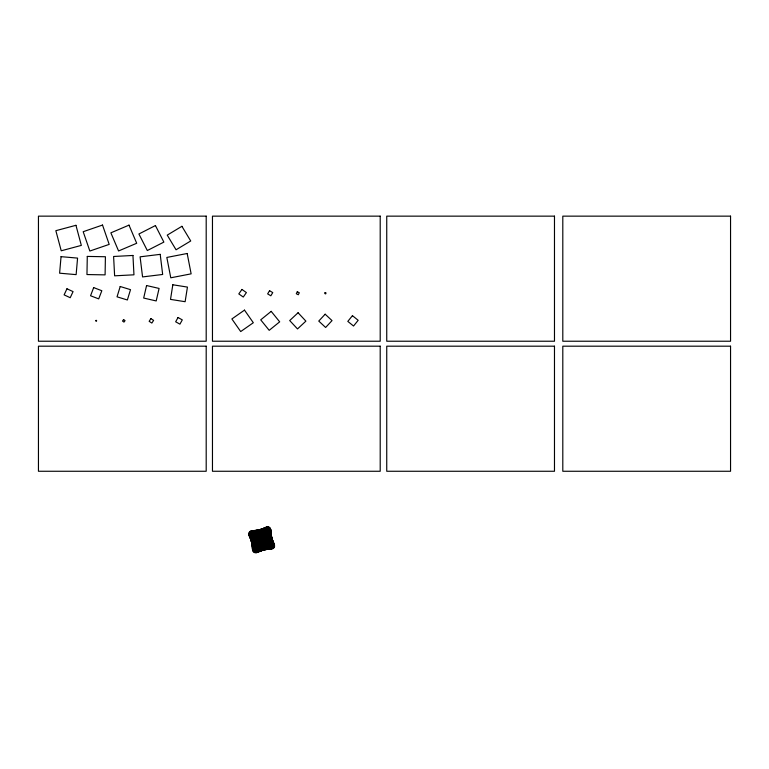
<?xml version="1.0" encoding="UTF-8"?>
<svg xmlns="http://www.w3.org/2000/svg" width="769" height="769" viewBox="0 0 769 769"><rect width="100%" height="100%" fill="white"/><g stroke="black" fill="none" stroke-linecap="round" stroke-linejoin="round"><path stroke-width="1.15" d="M87.282 256.423L86.964 274.552L105.093 274.869L105.411 256.74L87.282 256.423M252.751 530.639L252.434 548.768L270.573 549.085L270.89 530.956L252.751 530.639M61.049 256.663L59.607 273.187L76.131 274.629L77.573 258.105L61.049 256.663M254.126 530.87L252.674 547.403L269.198 548.845L270.65 532.321L254.126 530.87M172.823 284.77L170.516 299.391L185.127 301.708L187.444 287.087L172.823 284.77M255.51 531.389L253.193 546.009L267.814 548.326L270.13 533.705L255.51 531.389M146.571 285.539L143.678 298.055L156.194 300.948L159.087 288.433L146.571 285.539M256.846 532.158L253.962 544.673L266.478 547.557L269.361 535.051L256.846 532.158M120.204 286.501L117.042 296.824L127.366 299.977L130.519 289.663L120.204 286.501M258.076 533.119L254.923 543.443L265.247 546.596L268.4 536.272L258.076 533.119M93.674 287.596L90.55 295.757L98.701 298.881L101.825 290.73L93.674 287.596M259.153 534.215L256.019 542.376L264.171 545.5L267.304 537.348L259.153 534.215M325.124 292.576L324.729 293.508L325.662 293.912L326.056 292.97L325.124 292.576M261.393 539.194L260.999 540.126L261.931 540.53L262.325 539.588L261.393 539.194M66.961 288.769L64.115 294.873L70.219 297.718L73.065 291.614L66.961 288.769M260.037 535.387L257.182 541.491L263.296 544.337L266.141 538.233L260.037 535.387M297.305 291.739L296.296 293.729L298.285 294.748L299.295 292.758L297.305 291.739M261.172 538.358L260.162 540.347L262.152 541.357L263.161 539.367L261.172 538.358M178.033 317.52L175.659 321.788L179.927 324.153L182.291 319.885L178.033 317.52M260.71 536.541L258.346 540.809L262.613 543.174L264.978 538.906L260.71 536.541M269.563 290.682L267.641 293.883L270.832 295.796L272.755 292.604L269.563 290.682M261.027 537.3L259.105 540.501L262.296 542.414L264.219 539.223L261.027 537.3M150.907 318.616L149.157 321.317L151.858 323.067L153.608 320.365L150.907 318.616M261.191 537.627L259.432 540.328L262.133 542.087L263.892 539.386L261.191 537.627M241.927 289.442L238.803 293.912L243.273 297.036L246.397 292.576L241.927 289.442M260.989 536.06L257.865 540.53L262.335 543.654L265.459 539.194L260.989 536.06M123.607 319.568L122.511 321.019L123.963 322.105L125.049 320.663L123.607 319.568M261.479 538.588L260.393 540.04L261.844 541.126L262.931 539.684L261.479 538.588M352.442 315.665L347.809 321.384L353.538 326.018L358.171 320.298L352.442 315.665M261.114 534.686L256.481 540.405L262.21 545.038L266.843 539.319L261.114 534.686M96.154 320.356L95.702 320.875L96.221 321.327L96.673 320.808L96.154 320.356M261.623 539.377L261.172 539.896L261.7 540.347L262.152 539.828L261.623 539.377M325.162 314.204L318.76 321.067L325.623 327.479L332.025 320.606L325.162 314.204M261.431 533.225L255.029 540.088L261.893 546.49L268.294 539.627L261.431 533.225M298.074 312.743L289.702 320.558L297.516 328.93L305.889 321.125L298.074 312.743M261.941 531.764L253.568 539.578L261.383 547.951L269.756 540.146L261.941 531.764M271.197 311.358L260.72 319.846L269.198 330.324L279.676 321.836L271.197 311.358M262.662 530.379L252.184 538.867L260.662 549.345L271.14 540.857L262.662 530.379M244.494 310.118L231.882 318.952L240.707 331.564L253.318 322.73L244.494 310.118M263.556 529.139L250.944 537.973L259.768 550.575L272.38 541.751L263.556 529.139M181.907 226.307L167.238 235.122L176.053 249.79L190.722 240.976L181.907 226.307M264.594 528.12L249.925 536.935L258.73 551.604L273.399 542.789L264.594 528.12M155.434 225.557L138.901 233.987L147.321 250.531L163.864 242.1L155.434 225.557M265.718 527.371L249.175 535.801L257.605 552.344L274.149 543.914L265.718 527.371M129 225.134L110.871 232.834L118.57 250.963L136.699 243.264L129 225.134M266.881 526.948L248.752 534.647L256.442 552.776L274.571 545.077L266.881 526.948M102.527 225.048L83.187 231.709L89.848 251.04L109.188 244.388L102.527 225.048M268.006 526.861L248.666 533.523L255.327 552.853L274.658 546.201L268.006 526.861M75.948 225.307L55.849 230.69L61.232 250.79L81.331 245.398L75.948 225.307M269.015 527.121L248.925 532.504L254.308 552.603L274.398 547.211L269.015 527.121M187.175 253.491L166.825 257.442L170.776 277.801L191.135 273.841L187.175 253.491M269.861 527.707L249.502 531.658L253.462 552.017L273.822 548.057L269.861 527.707M160.202 254.356L140.093 256.827L142.563 276.927L162.663 274.466L160.202 254.356M270.477 528.572L250.377 531.043L252.847 551.142L272.947 548.672L270.477 528.572M132.95 255.462L113.601 256.481L114.619 275.821L133.96 274.812L132.95 255.462M270.832 529.678L251.482 530.697L252.492 550.037L271.841 549.028L270.832 529.678M206.198 216.147L38.45 216.147L38.45 341.225L206.198 341.225L206.198 216.147M380.203 216.147L212.465 216.147L212.465 341.225L380.203 341.225L380.203 216.147M554.478 216.147L386.74 216.147L386.74 341.225L554.478 341.225L554.478 216.147M730.55 216.147L562.802 216.147L562.802 341.225L730.55 341.225L730.55 216.147M206.198 346.185L38.45 346.185L38.45 471.262L206.198 471.262L206.198 346.185M380.203 346.185L212.465 346.185L212.465 471.262L380.203 471.262L380.203 346.185M554.478 346.185L386.74 346.185L386.74 471.262L554.478 471.262L554.478 346.185M730.55 346.185L562.802 346.185L562.802 471.262L730.55 471.262L730.55 346.185"/></g></svg>
